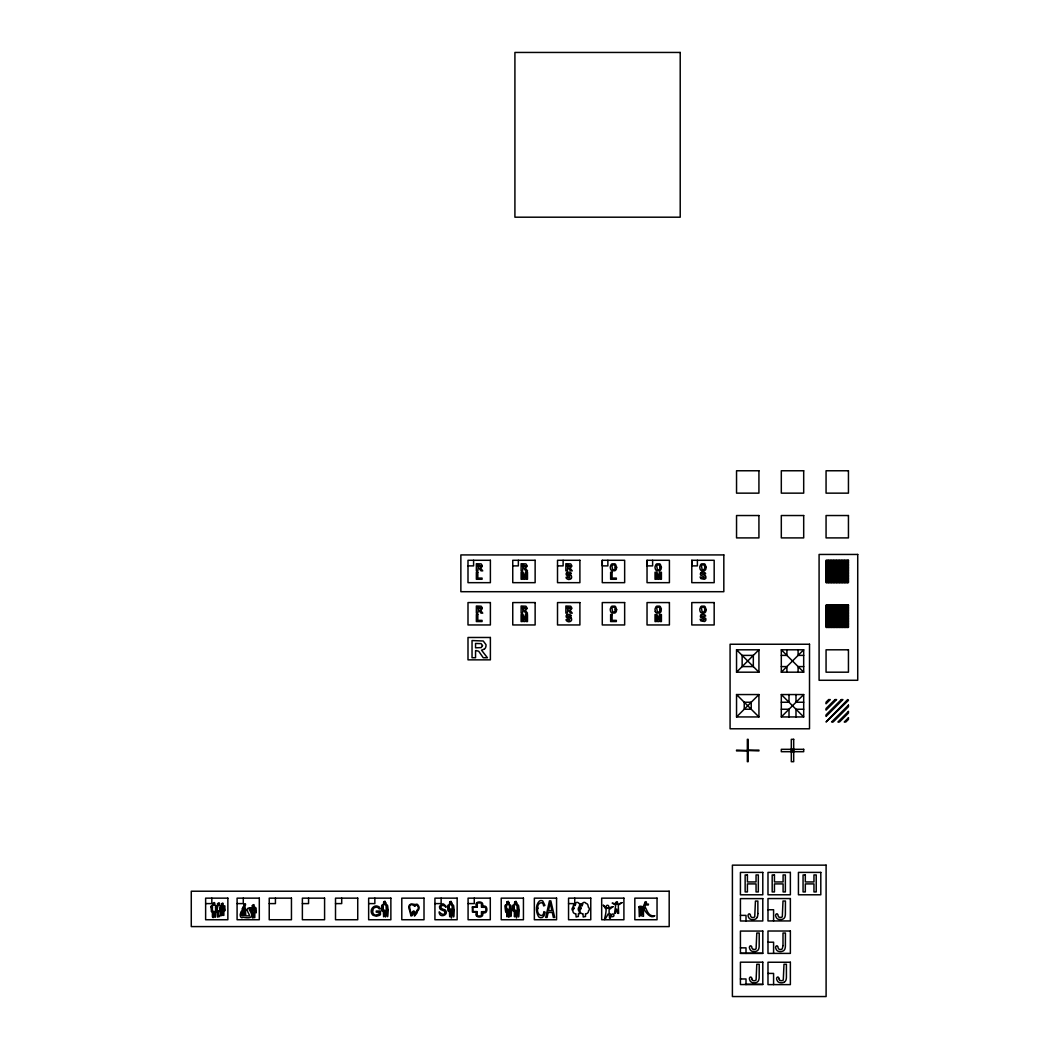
<?xml version="1.0" encoding="UTF-8"?>
<svg xmlns="http://www.w3.org/2000/svg" width="1049" height="1049" viewBox="0 0 1049 1049"><rect width="100%" height="100%" fill="white"/><g stroke="black" fill="none" stroke-linecap="round" stroke-linejoin="round"><path stroke-width="1.5" d="M602.27 560.284L602.27 582.667L624.653 582.667L624.653 560.284L602.27 560.284L602.27 565.883L607.869 565.883L607.869 560.284M647.036 560.284L647.036 582.667L669.406 582.667L669.406 560.284L647.036 560.284L647.036 565.883L652.622 565.883L652.622 560.284M691.789 560.284L691.789 582.667L714.172 582.667L714.172 560.284L691.789 560.284L691.789 565.883L697.388 565.883L697.388 560.284M571.272 578.34L571.364 578.209A1.639 1.639 0 0 0 571.587 577.658L571.561 576.596A1.914 1.914 0 0 0 571.364 576.085L571.01 575.691M705.544 578.34L705.636 578.209A1.639 1.639 0 0 0 705.859 577.658L705.833 576.596A1.914 1.914 0 0 0 705.636 576.085L705.282 575.691M416.938 910.427L414.84 915.305L414.827 911.804L413.739 910.886L412.427 911.804L411.313 915.292L409.543 906.861A2.727 2.727 0 0 1 410.251 905.3C411.51 902.546 416.846 908.696 414.63 905.248L417.056 905.117L418.249 907.083A3.265 3.265 0 0 1 416.938 910.414M826.061 561.307L827.084 560.284M826.061 562.88L828.658 560.284M826.061 564.467L830.244 560.284M826.061 566.054L831.831 560.284M826.061 567.627L833.404 560.284M826.061 569.214L834.991 560.284M826.061 570.8L836.577 560.284M826.061 572.374L838.164 560.284M826.061 573.96L839.738 560.284M826.061 575.547L841.324 560.284M826.061 577.12L842.911 560.284M826.061 578.707L844.484 560.284M826.061 580.294L846.071 560.284M826.061 581.867L847.658 560.284M736.542 672.186L758.925 649.803L736.542 649.803L736.542 672.186L758.925 672.186L758.925 649.803M826.861 582.667L848.444 561.071M828.435 582.667L848.444 562.657M830.021 582.667L848.444 564.244M831.608 582.667L848.444 565.817M833.181 582.667L848.444 567.404M834.768 582.667L848.444 568.991M836.355 582.667L848.444 570.564M837.928 582.667L848.444 572.151M839.515 582.667L848.444 573.737M841.101 582.667L848.444 575.311M842.675 582.667L848.444 576.898M844.261 582.667L848.444 578.484M845.848 582.667L848.444 580.071M847.422 582.667L848.444 581.644M826.061 606.06L827.084 605.037M826.061 607.646L828.658 605.037M826.061 609.22L830.244 605.037M826.061 610.806L831.831 605.037M826.061 612.393L833.404 605.037M826.061 613.967L834.991 605.037M826.061 615.553L836.577 605.037M826.061 617.14L838.164 605.037M826.061 618.713L839.738 605.037M826.061 620.3L841.324 605.037M826.061 621.887L842.911 605.037M826.061 623.46L844.484 605.037M826.061 625.047L846.071 605.037M826.061 626.633L847.658 605.037M736.542 716.939L758.925 694.556L736.542 694.556L736.542 716.939L758.925 716.939L758.925 694.556M781.308 672.186L803.691 649.803L781.308 649.803L781.308 672.186L803.691 672.186L803.691 649.803M826.861 627.42L848.444 605.837M828.435 627.42L848.444 607.41M830.021 627.42L848.444 608.997M831.608 627.42L848.444 610.584M833.181 627.42L848.444 612.157M834.768 627.42L848.444 613.744M836.355 627.42L848.444 615.33M837.928 627.42L848.444 616.917M839.515 627.42L848.444 618.49M841.101 627.42L848.444 620.077M842.675 627.42L848.444 621.664M844.261 627.42L848.444 623.237M845.848 627.42L848.444 624.824M847.422 627.42L848.444 626.41M747.347 750.9L748.134 750.114L758.925 750.114L758.925 750.9L736.542 750.114L736.542 750.9L747.347 750.9L747.347 761.692L748.134 761.692L748.134 750.9M781.308 716.939L803.691 694.556L781.308 694.556L781.308 716.939L803.691 716.939L803.691 694.556M484.31 649.147L481.53 650.17L487.405 657.736L483.235 657.736L478.724 651.272L476.298 650.59L475.551 650.59L475.551 657.736L472.037 657.736L472.037 640.559L483.235 640.991L485.975 644.65A6.556 6.556 0 0 1 485.949 646.289L485.608 647.521A4.026 4.026 0 0 1 484.284 649.174M567.063 572.426L569.332 572.059L570.997 572.964A2.019 2.019 0 0 1 571.351 573.764L567.522 573.829L570.564 575.377M567.063 614.714L569.332 614.347L570.997 615.252A2.019 2.019 0 0 1 571.351 616.051L567.522 616.13L570.564 617.677M701.335 572.426L703.604 572.059L705.269 572.964A2.019 2.019 0 0 1 705.623 573.764L701.807 573.829L704.836 575.377M701.335 614.714L703.604 614.347L705.269 615.252A2.019 2.019 0 0 1 705.623 616.051L701.781 616.261L705.636 618.372A1.914 1.914 0 0 1 705.833 618.884L705.859 619.946A1.639 1.639 0 0 1 705.636 620.497L705.544 620.628A2.098 2.098 0 0 1 704.456 621.493L700.837 620.916L700.155 619.264L703.066 620.457L704.443 619.487L700.784 617.441A1.836 1.836 0 0 1 700.457 616.72A2.059 2.059 0 0 1 700.43 616.038A1.705 1.705 0 0 1 700.719 615.278A2.019 2.019 0 0 1 700.994 614.976A1.836 1.836 0 0 1 701.322 614.753M467.998 565.883L473.597 565.883L473.597 560.284M512.751 565.883L518.35 565.883L518.35 560.284M557.517 565.883L563.116 565.883L563.116 560.284M781.308 655.389L786.907 655.389L786.907 649.803M803.691 655.389L798.092 655.389L798.092 649.803M781.308 666.587L786.907 666.587L786.907 672.186M803.691 666.587L798.092 666.587L798.092 672.186M781.308 702.253L789.005 702.253L789.005 694.556M803.691 702.253L795.994 702.253L795.994 694.556M781.308 709.242L789.005 709.242L789.005 716.939M803.691 709.242L795.994 709.242L795.994 716.939M791.313 750.507L793.687 750.507M205.63 903.595L211.819 903.595L211.819 898.154M237.087 903.595L243.276 903.595L243.276 898.154M269.226 903.595L275.428 903.595L275.428 898.154M302.374 903.595L308.563 903.595L308.563 898.154M335.51 903.595L341.712 903.595L341.712 898.154M368.645 903.595L374.847 903.595L374.847 898.154M434.929 903.595L441.131 903.595L441.131 898.154M468.077 903.595L474.266 903.595L474.266 898.154M568.545 903.595L574.747 903.595L574.747 898.154M767.986 909.745L773.585 909.745L773.585 920.93M740.424 915.384L746.009 915.384L746.009 920.97M767.986 942.199L773.585 942.199L773.585 953.384M740.424 947.85L746.009 947.85L746.009 953.436M740.424 953.253L762.793 953.253M767.986 973.42L773.585 973.42L773.585 984.605M740.424 978.966L746.009 978.966L746.009 984.552M745.21 984.303L762.793 984.303M781.308 649.803L803.691 672.186M736.542 649.803L758.925 672.186M781.308 694.556L803.691 716.939M736.542 694.556L758.925 716.939M655.9 612.301L656.136 612.537A2.688 2.688 0 0 0 656.923 613.036L659.533 613.036A2.636 2.636 0 0 0 660.306 612.537A3.186 3.186 0 0 0 661.067 611.462L661.355 608.787L660.306 606.624A2.688 2.688 0 0 0 659.519 606.125L656.818 606.152A3.331 3.331 0 0 0 655.953 606.82L655.074 608.853A7.422 7.422 0 0 0 655.048 610.046L655.376 611.462M571.01 617.979L571.351 618.372A1.914 1.914 0 0 1 571.561 618.884L571.587 619.946A1.639 1.639 0 0 1 571.364 620.497L571.272 620.628A2.098 2.098 0 0 1 570.184 621.493C568.348 622.949 563.864 619.461 567.247 619.133A2.596 2.596 0 0 0 567.378 619.592C571.089 621.926 570.04 617.717 566.512 617.441A1.836 1.836 0 0 1 566.185 616.72A2.059 2.059 0 0 1 566.158 616.038A1.705 1.705 0 0 1 566.447 615.278A2.019 2.019 0 0 1 566.722 614.976A1.836 1.836 0 0 1 567.05 614.753M779.105 979.005L779.276 979.464A2.439 2.439 0 0 0 779.486 979.832M751.91 979.005L752.081 979.464A2.439 2.439 0 0 0 752.29 979.832M223.883 909.785L223.843 915.384L222.676 915.279L222.414 910.296L221.68 915.751L221.195 912.001L222.139 911.017L222.126 906.716A1.967 1.967 0 0 0 221.654 905.431L224.892 905.969L224.814 910.82L223.935 906.52L223.883 908.972M220.133 910.178L221.339 911.201L221.47 906.716A1.311 1.311 0 0 0 220.159 905.405L217.156 905.405A2.072 2.072 0 0 1 217.694 906.795C216.684 909.313 217.877 926.293 218.52 910.742C217.602 919.999 221.588 917.128 220.133 910.702M220.382 910.637L220.29 906.611L220.133 909.299M792.493 749.314L792.493 751.7M757.863 913.548L757.863 901.078L755.437 901.078L754.742 916.76A1.351 1.351 0 0 1 754.336 917.088A2.098 2.098 0 0 1 753.444 917.482L752.789 917.521A3.134 3.134 0 0 1 752.369 917.508A2.059 2.059 0 0 1 750.927 916.656A2.439 2.439 0 0 1 750.73 916.275L750.559 915.816A7.409 7.409 0 0 1 750.323 914.636C749.235 912.407 747.124 915.03 748.383 916.8A4.327 4.327 0 0 0 749.248 918.308A3.501 3.501 0 0 0 750.52 919.199A4.602 4.602 0 0 0 751.215 919.435A5.455 5.455 0 0 0 751.74 919.54L752.29 919.606A8.117 8.117 0 0 0 753.077 919.619A6.163 6.163 0 0 0 755.66 918.963A3.934 3.934 0 0 0 757.312 917.088M748.134 750.114L748.134 739.322L747.347 739.322L747.347 750.114M567.05 572.466A1.836 1.836 0 0 0 566.735 572.702A2.019 2.019 0 0 0 566.447 572.99A1.705 1.705 0 0 0 566.158 573.751A2.059 2.059 0 0 0 566.185 574.419A1.836 1.836 0 0 0 566.512 575.154C569.948 575.455 571.22 579.52 567.378 577.304A2.596 2.596 0 0 1 567.247 576.845C563.916 577.081 568.178 580.595 570.013 579.258A2.137 2.137 0 0 0 571.285 578.353M570.433 575.245A2.137 2.137 0 0 1 570.918 575.573M701.322 572.466A1.836 1.836 0 0 0 701.007 572.702A2.019 2.019 0 0 0 700.719 572.99A1.705 1.705 0 0 0 700.43 573.751A2.059 2.059 0 0 0 700.457 574.419A1.836 1.836 0 0 0 700.784 575.154L704.443 577.199L703.066 578.169L700.155 576.976L700.837 578.628L704.299 579.258A2.137 2.137 0 0 0 705.557 578.353M704.705 575.245A2.137 2.137 0 0 1 705.203 575.573M570.433 617.612A2.098 2.098 0 0 1 570.918 617.927M655.717 612.301A3.186 3.186 0 0 1 655.205 611.475M779.945 917.469A2.059 2.059 0 0 1 778.489 916.616A2.439 2.439 0 0 1 778.292 916.236L778.122 915.777A7.409 7.409 0 0 1 777.899 914.584C776.798 912.368 774.7 914.99 775.958 916.747A4.327 4.327 0 0 0 776.811 918.255A3.501 3.501 0 0 0 778.096 919.16A4.602 4.602 0 0 0 778.791 919.396A5.455 5.455 0 0 0 779.302 919.501L779.866 919.567A8.117 8.117 0 0 0 780.653 919.58A6.163 6.163 0 0 0 783.223 918.924A3.934 3.934 0 0 0 784.875 917.036A10.32 10.32 0 0 0 785.386 913.509L785.439 901.025L783 901.025L782.318 916.708A1.351 1.351 0 0 1 781.898 917.049A2.098 2.098 0 0 1 781.02 917.429L780.351 917.482A3.134 3.134 0 0 1 779.945 917.455M779.014 978.665A8.602 8.602 0 0 1 778.869 977.825C777.781 975.596 775.67 978.219 776.942 979.989A4.327 4.327 0 0 0 777.794 981.497A3.501 3.501 0 0 0 779.066 982.389A4.301 4.301 0 0 0 779.525 982.559A5.442 5.442 0 0 0 780.286 982.729L780.836 982.795A6.386 6.386 0 0 0 784.219 982.179M779.433 979.884A2.242 2.242 0 0 0 781.335 980.71L781.99 980.671A2.098 2.098 0 0 0 782.882 980.277A1.351 1.351 0 0 0 783.288 979.95L783.983 964.267L786.409 964.267L786.409 976.737A10.32 10.32 0 0 1 785.885 980.291A3.947 3.947 0 0 1 784.206 982.166M757.824 913.548A10.32 10.32 0 0 1 757.339 917.101M753.72 949.476A2.059 2.059 0 0 1 752.277 948.624A2.439 2.439 0 0 1 752.081 948.244L751.91 947.785A7.409 7.409 0 0 1 751.674 946.604C750.586 944.375 748.488 946.998 749.747 948.755A4.327 4.327 0 0 0 750.599 950.263A3.501 3.501 0 0 0 751.871 951.168A4.602 4.602 0 0 0 752.566 951.404A5.455 5.455 0 0 0 753.09 951.509L753.641 951.574A8.117 8.117 0 0 0 754.428 951.587A6.163 6.163 0 0 0 757.011 950.932A3.934 3.934 0 0 0 758.663 949.043A10.32 10.32 0 0 0 759.174 945.516L759.214 933.033L756.788 933.033L756.093 948.716A1.351 1.351 0 0 1 755.686 949.057A2.098 2.098 0 0 1 754.795 949.437L754.139 949.489A3.134 3.134 0 0 1 753.72 949.463M751.818 978.665A8.602 8.602 0 0 1 751.674 977.825C750.586 975.596 748.475 978.219 749.747 979.989A4.327 4.327 0 0 0 750.599 981.497A3.501 3.501 0 0 0 751.871 982.389A4.301 4.301 0 0 0 752.33 982.559A5.442 5.442 0 0 0 753.09 982.729L753.641 982.795A6.386 6.386 0 0 0 757.024 982.179A3.947 3.947 0 0 0 758.663 980.277A10.32 10.32 0 0 0 759.174 976.737L759.214 964.267L756.788 964.267L756.093 979.95A1.351 1.351 0 0 1 755.686 980.277A2.098 2.098 0 0 1 754.795 980.671L754.139 980.723A2.242 2.242 0 0 1 752.238 979.884M638.998 906.9L639.326 916.603L640.087 915.41L643.457 916.315L643.496 908.342C645.437 911.948 650.8 919.527 654.825 915.725C648.125 917.062 647.141 909.942 644.951 906.703L645.541 904.92L648.269 904.999L648.479 904.12L644.44 903.753L643.181 906.926L641.818 906.467A7.986 7.986 0 0 0 639.798 906.257L638.998 906.9M246.253 910.217C245.178 912.119 241.952 908.88 242.896 907.123C240.549 914.754 244.863 900.422 245.191 908.827L244.653 908.565C242.935 905.143 244.535 909.824 246.253 910.217M210.98 906.795L211.531 911.804L212.409 906.808L212.409 916.892L213.131 917.613L213.852 911.135L214.18 917.036L215.543 917.167L215.583 906.808L216.461 911.804L217.038 906.795A1.416 1.416 0 0 0 215.622 905.379L212.396 905.379A1.416 1.416 0 0 0 210.98 906.795M522.402 573.724L522.363 579.271L521.117 579.271L521.117 572.243L523.084 572.243L524.316 577.042L525.523 572.243L527.49 572.243L527.49 579.271L526.244 579.271L526.244 573.724L524.88 579.271L523.726 579.271L522.402 573.724M522.402 616.012L522.363 621.559L521.117 621.559L521.117 614.53L523.084 614.53L524.316 619.33L525.523 614.53L527.49 614.53L527.49 621.559L526.244 621.559L526.244 616.012L524.88 621.559L523.726 621.559L522.402 616.012M656.32 573.724L656.281 579.271L655.035 579.271L655.035 572.243L657.002 572.243L658.248 577.042L659.441 572.243L661.408 572.243L661.408 579.271L660.162 579.271L660.162 573.724L658.798 579.271L657.644 579.271L656.32 573.724M656.32 616.012L656.281 621.559L655.035 621.559L655.035 614.53L657.002 614.53L658.248 619.33L659.441 614.53L661.408 614.53L661.408 621.559L660.162 621.559L660.162 616.012L658.798 621.559L657.644 621.559L656.32 616.012M783 945.621L782.318 948.716A1.351 1.351 0 0 1 781.898 949.057A2.098 2.098 0 0 1 781.02 949.437L780.351 949.489A3.134 3.134 0 0 1 779.945 949.463A2.059 2.059 0 0 1 778.489 948.624A2.439 2.439 0 0 1 778.292 948.244L778.122 947.785A7.409 7.409 0 0 1 777.899 946.604C776.798 944.375 774.7 946.998 775.958 948.755A4.327 4.327 0 0 0 776.811 950.263A3.501 3.501 0 0 0 778.096 951.168A4.602 4.602 0 0 0 778.791 951.404A5.455 5.455 0 0 0 779.302 951.509L779.866 951.574A8.117 8.117 0 0 0 780.653 951.587A6.163 6.163 0 0 0 783.223 950.932A3.934 3.934 0 0 0 784.875 949.043A10.32 10.32 0 0 0 785.386 945.516L785.439 933.033L783 933.033L783 945.621M612.97 906.703L609.102 909.601L609.102 913.063C613.062 914.662 609.023 922.779 609.403 915.58L608.092 913.994C601.247 926.608 606.506 914.741 606.06 909.404L603.267 905.09L606.794 908.473L612.97 906.703M537.862 908.198C535.554 913.522 543.33 919.776 543.88 911.633L545.178 912.237L543.959 915.961L542.215 917.56L540.392 917.691A3.383 3.383 0 0 1 538.557 916.656C535.816 912.184 535.383 905.025 539.33 901.117A3.042 3.042 0 0 1 541.1 900.566L541.822 900.645A2.727 2.727 0 0 1 542.779 901.065L544.942 905.392L543.644 905.903C543.212 899.74 536.511 903.661 537.862 908.198M615.278 567.273L615.002 568.781A1.692 1.692 0 0 1 613.849 569.699A1.849 1.849 0 0 1 613.272 569.738L613.088 569.699A1.495 1.495 0 0 1 612.59 569.502L611.921 565.791A1.692 1.692 0 0 1 614.976 565.791L615.278 567.273M615.278 609.561L615.002 611.069A1.692 1.692 0 0 1 613.849 611.987A1.849 1.849 0 0 1 613.272 612.026L613.088 612A1.508 1.508 0 0 1 612.59 611.79L611.921 608.079A1.692 1.692 0 0 1 612.275 607.607A1.665 1.665 0 0 1 614.596 607.607A1.692 1.692 0 0 1 614.976 608.079L615.278 609.561M660.044 567.273L659.755 568.781A1.692 1.692 0 0 1 658.602 569.699A1.849 1.849 0 0 1 658.025 569.738L657.841 569.699A1.495 1.495 0 0 1 657.343 569.502L656.687 565.791A1.692 1.692 0 0 1 659.742 565.791L660.044 567.273M660.044 609.561L659.755 611.069A1.692 1.692 0 0 1 658.602 611.987A1.849 1.849 0 0 1 658.025 612.026L657.841 612A1.508 1.508 0 0 1 657.343 611.79L656.687 608.079A1.692 1.692 0 0 1 657.028 607.607A1.665 1.665 0 0 1 659.349 607.607A1.692 1.692 0 0 1 659.742 608.079L660.044 609.561M704.797 567.273L704.522 568.781A1.692 1.692 0 0 1 703.368 569.699A1.849 1.849 0 0 1 702.778 569.738L702.594 569.699A1.495 1.495 0 0 1 702.109 569.502L701.44 565.791A1.692 1.692 0 0 1 701.781 565.319A1.665 1.665 0 0 1 702.778 564.847L703.171 564.847A1.692 1.692 0 0 1 704.495 565.791L704.797 567.273M704.797 609.561L704.522 611.069A1.692 1.692 0 0 1 703.368 611.987A1.849 1.849 0 0 1 702.778 612.026L702.594 612A1.508 1.508 0 0 1 702.109 611.79L701.44 608.079A1.692 1.692 0 0 1 701.781 607.607A1.665 1.665 0 0 1 702.778 607.135L703.171 607.135A1.665 1.665 0 0 1 704.167 607.607A1.692 1.692 0 0 1 704.495 608.079L704.797 609.561M250.134 907.752L249.151 909.457C255.156 918.295 249.531 918.544 243.04 917.219C240.982 919.252 239.093 915.082 240.903 912.669A2.295 2.295 0 0 1 243.211 910.375L244.915 911.083L243.211 911.083A1.6 1.6 0 0 0 241.611 912.669L242.149 915.882L242.489 911.883L243.748 911.607C243.342 914.912 244.312 918.609 244.64 912.682L244.089 911.607L245.545 911.607L245.781 915.882L249.583 915.882C248.823 912.407 243.958 908.146 250.134 907.752M616.642 567.312L616.301 569.161A3.186 3.186 0 0 1 615.553 570.236A2.636 2.636 0 0 1 614.78 570.748L612.17 570.748A2.688 2.688 0 0 1 611.37 570.236L611.147 570.013A3.239 3.239 0 0 1 610.623 569.174L610.295 567.758A7.422 7.422 0 0 1 610.321 566.565L611.187 564.532A3.331 3.331 0 0 1 612.052 563.864L614.766 563.837A2.688 2.688 0 0 1 615.553 564.336L616.642 567.312M616.642 609.6L616.301 611.462A3.186 3.186 0 0 1 615.553 612.537A2.636 2.636 0 0 1 614.78 613.036L612.17 613.036A2.688 2.688 0 0 1 611.37 612.537L611.147 612.301A3.239 3.239 0 0 1 610.623 611.462L610.295 610.046A7.422 7.422 0 0 1 610.321 608.853L611.187 606.82A3.331 3.331 0 0 1 612.052 606.152L614.766 606.125A2.688 2.688 0 0 1 615.553 606.624L616.642 609.6M661.408 567.312L661.067 569.161A3.186 3.186 0 0 1 660.306 570.236A2.636 2.636 0 0 1 659.533 570.748L656.923 570.748A2.688 2.688 0 0 1 656.136 570.236L655.9 570.013A3.239 3.239 0 0 1 655.376 569.174L655.048 567.758A7.422 7.422 0 0 1 655.074 566.565L655.953 564.532A3.331 3.331 0 0 1 656.818 563.864L659.519 563.837A2.688 2.688 0 0 1 660.306 564.336L661.408 567.312M706.161 567.312L705.82 569.161A3.186 3.186 0 0 1 705.072 570.236A2.636 2.636 0 0 1 704.299 570.748L701.689 570.748A2.688 2.688 0 0 1 700.889 570.236L700.666 570.013A3.239 3.239 0 0 1 700.142 569.174L699.814 567.758A7.422 7.422 0 0 1 699.827 566.565L700.706 564.532A3.331 3.331 0 0 1 701.571 563.864L704.272 563.837A2.688 2.688 0 0 1 705.072 564.336L706.161 567.312M706.161 609.6L705.82 611.462A3.186 3.186 0 0 1 705.072 612.537A2.636 2.636 0 0 1 704.299 613.036L701.689 613.036A2.688 2.688 0 0 1 700.889 612.537L700.666 612.301A3.239 3.239 0 0 1 700.142 611.462L699.814 610.046A7.422 7.422 0 0 1 699.827 608.853L700.706 606.82A3.331 3.331 0 0 1 701.571 606.152L704.272 606.125A2.688 2.688 0 0 1 705.072 606.624L706.161 609.6M388.182 910.388C387.094 932.286 386.307 887.847 386.242 913.207C384.34 926.831 385.652 897.695 383.646 916.8C382.006 889.08 382.99 923.54 381.639 906.074A1.416 1.416 0 0 1 383.055 904.658L386.268 904.658A1.416 1.416 0 0 1 387.671 906.034L388.182 910.388M454.191 910.414C453.378 932.613 452.198 889.132 452.276 911.411C450.27 933.033 451.988 892.765 449.706 916.774C448.211 889.539 449.024 923.146 447.713 906.152A1.403 1.403 0 0 1 449.116 904.749L452.289 904.749A1.403 1.403 0 0 1 453.692 906.113L454.191 910.414M511.466 910.453C510.627 930.437 509.499 893.63 509.526 909.85C508.345 932.928 508.49 893.079 507.073 916.892C505.369 886.182 507.192 927.067 504.923 906.139A1.416 1.416 0 0 1 506.339 904.736L509.552 904.736A1.416 1.416 0 0 1 510.955 906.1L511.466 910.453M519.176 910.453C518.219 932.495 517.236 889.382 517.236 911.463C515.623 931.748 516.698 896.134 514.495 916.839C513.328 889.814 513.944 922.779 512.633 906.139A1.416 1.416 0 0 1 514.036 904.736L517.249 904.736A1.416 1.416 0 0 1 518.665 906.1L519.176 910.453M621.965 902.625L618.281 905.221L618.635 913.391L617.664 913.299L616.733 908.932L615.435 913.194L614.504 913.469L615.711 905.13L612.183 903.097L617.979 904.277L621.965 902.625M372.592 910.611L373.051 913.377L374.362 914.689A3.868 3.868 0 0 0 375.726 915.082L379.135 914.085L379.135 912.184L376.263 912.184L376.263 911.043L380.446 911.043L380.446 914.689L379.463 915.371L376.329 916.236L373.116 915.292A3.842 3.842 0 0 1 372.198 914.374C368.986 910.217 373.824 903.845 378.597 906.585A3.186 3.186 0 0 1 379.541 907.346L380.262 908.959L378.846 908.631A2.452 2.452 0 0 0 378.348 907.909A2.321 2.321 0 0 0 377.876 907.555L376.919 907.241A3.724 3.724 0 0 0 375.778 907.188L373.588 908.185L372.592 910.611M408.782 906.769L408.9 908.395A5.73 5.73 0 0 0 409.398 909.693L411.024 916.013L412.165 915.607L413.503 911.673L414.512 916.079L416.938 913.036A19.551 19.551 0 0 0 417.515 910.965A4.052 4.052 0 0 0 419.102 907.555A4.039 4.039 0 0 0 418.813 906.297L417.686 904.618A2.177 2.177 0 0 0 416.807 904.172C414.303 905.366 411.405 902.481 409.438 905.09A3.435 3.435 0 0 0 408.835 906.402L408.782 906.769M445.038 912.578C444.186 916.813 440.042 912.748 439.203 911.869C438.836 918.99 450.06 914.846 445.091 909.837C437.079 908.382 442.311 902.428 446.009 907.333A3.881 3.881 0 0 0 445.759 905.943L443.583 904.015A3.96 3.96 0 0 0 442.232 903.936L439.623 906.257A3.934 3.934 0 0 0 439.557 907.49L439.859 908.526A2.426 2.426 0 0 0 440.528 909.417L444.527 911.214A1.626 1.626 0 0 1 444.92 911.804L445.038 912.578M581.198 908.146L580.517 909.509L579.769 909.208A1.6 1.6 0 0 1 580.543 907.844L581.198 908.146M574.091 908.146L573.41 909.509L572.662 909.208A1.6 1.6 0 0 1 573.436 907.844L574.091 908.146M842.649 569.109L840.787 572.688L835.306 573.279L835.306 578.261L832.604 578.261L832.604 565.109L840.826 565.621A3.567 3.567 0 0 1 841.927 566.578A3.213 3.213 0 0 1 842.242 567.116L842.649 569.109M212.777 903.609C214.94 908.067 215.989 899.767 212.777 903.609M217.523 903.766C219.411 907.909 220.696 900.147 217.523 903.766M221.496 903.95C223.332 907.687 224.211 900.711 221.496 903.95M243.709 904.579C245.571 908.526 246.685 901.143 243.709 904.579M252.324 905.536C254.16 909.509 255.34 902.101 252.324 905.536M383.777 901.838C384.891 905.012 386.491 899.321 383.777 901.838M385.901 903.032C385.481 906.31 380.472 901.497 385.901 903.019M449.837 901.956C450.795 905.077 452.709 899.491 449.837 901.956M451.935 903.137C451.555 906.388 446.481 901.602 451.935 903.123M507.06 901.917C508.044 905.09 509.893 899.478 507.06 901.917M509.185 903.097C508.817 906.349 503.664 901.615 509.185 903.097M514.757 901.917C515.741 905.09 517.603 899.478 514.757 901.917M516.882 903.097C516.514 906.362 511.374 901.602 516.882 903.097M615.697 902.586C617.559 906.585 618.7 899.111 615.697 902.586M480.691 565.804L477.82 566.735L477.82 564.926L480.691 565.804M480.691 608.105L477.82 609.023L477.82 607.214L480.691 608.105M482.488 645.581L481.216 647.6L475.551 647.823L475.551 643.443L481.163 643.653L482.488 645.581M525.444 565.804L522.572 566.735L522.572 564.926L525.444 565.804M525.444 608.105L522.572 609.023L522.572 607.214L525.444 608.105M570.21 565.804L567.339 566.735L567.339 564.926L570.21 565.804M570.21 608.105L567.339 609.023L567.339 607.214L570.21 608.105M254.619 908.644L254.055 910.663L252.009 911.043L252.521 918.019L253.281 917.521L253.294 912.25L253.583 917.521L254.802 917.639L254.841 908.382L256.126 912.853L256.113 908.093L254.868 907.123L251.747 907.149L250.763 908.093L251.052 910.611L253.661 910.335L251.668 909.549L251.865 908.29L252.009 909.155L253.019 908.119L254.619 908.644M839.961 569.187L839.947 569.489A1.547 1.547 0 0 1 839.633 570.25A1.678 1.678 0 0 1 839.095 570.774L835.306 571.076L835.306 567.312L838.78 567.483L839.961 569.187M644.689 902.507C646.21 906.192 647.705 899.465 644.702 902.402M384.196 901.838L385.127 902.035L384.222 901.747M450.244 901.956L451.162 902.153L450.244 901.956M507.48 901.917L508.411 902.101L507.48 901.917M515.177 901.917L516.108 902.101L515.177 901.917M550.161 902.586L548.496 910.624L551.879 910.624L550.161 902.586M482.12 566.106L482.042 566.447A1.652 1.652 0 0 1 481.452 567.286L480.298 567.706L482.724 570.853L481.006 570.853L478.829 567.981A2.793 2.793 0 0 0 478.134 567.889L477.82 570.853L476.364 570.853L476.364 563.733L481.006 563.903A1.455 1.455 0 0 1 481.36 564.113L482.134 565.424A2.714 2.714 0 0 1 482.12 566.106M482.12 608.394L482.042 608.735A1.652 1.652 0 0 1 481.452 609.574L480.298 610.007L482.724 613.141L481.006 613.141L478.829 610.269A2.793 2.793 0 0 0 478.134 610.177L477.82 613.141L476.364 613.141L476.364 606.02L481.006 606.204A1.455 1.455 0 0 1 481.36 606.401L482.134 607.712A2.714 2.714 0 0 1 482.12 608.394M526.886 566.106L526.808 566.447A1.652 1.652 0 0 1 526.205 567.286L525.051 567.706L527.49 570.853L525.759 570.853L523.595 567.981A2.793 2.793 0 0 0 522.887 567.889L522.572 570.853L521.117 570.853L521.117 563.733L525.759 563.903A1.455 1.455 0 0 1 526.126 564.113L526.886 565.424A2.714 2.714 0 0 1 526.886 566.106M526.886 608.394L526.808 608.735A1.652 1.652 0 0 1 526.205 609.574L525.051 610.007L527.49 613.141L525.759 613.141L523.595 610.269A2.793 2.793 0 0 0 522.887 610.177L522.572 613.141L521.117 613.141L521.117 606.02L525.759 606.204A1.455 1.455 0 0 1 526.126 606.401L526.886 607.712A2.714 2.714 0 0 1 526.886 608.394M571.639 566.106L571.561 566.447A1.652 1.652 0 0 1 570.958 567.286L569.804 567.706L572.243 570.853L570.512 570.853L568.348 567.981A2.793 2.793 0 0 0 567.64 567.889L567.339 570.853L565.87 570.853L565.87 563.733L570.512 563.903A1.455 1.455 0 0 1 570.879 564.113L571.653 565.424A2.714 2.714 0 0 1 571.639 566.106M571.639 608.394L571.561 608.735A1.652 1.652 0 0 1 570.958 609.574L569.804 610.007L572.243 613.141L570.512 613.141L568.348 610.269A2.793 2.793 0 0 0 567.64 610.177L567.339 613.141L565.87 613.141L565.87 606.02L570.512 606.204A1.455 1.455 0 0 1 570.879 606.401L571.653 607.712A2.714 2.714 0 0 1 571.639 608.394M578.379 916.42L576.124 916.996L575.875 913.731A2.662 2.662 0 0 1 573.646 912.892A2.452 2.452 0 0 1 572.951 910.886A2.177 2.177 0 0 1 573.069 907.28A1.573 1.573 0 0 1 573.423 905.877A2.137 2.137 0 0 1 575.39 903.477A1.941 1.941 0 0 1 578.917 903.464A2.124 2.124 0 0 1 580.084 903.91A3.055 3.055 0 0 0 579.572 905.602A2.504 2.504 0 0 0 579.192 906.861A3.108 3.108 0 0 0 579.114 911.293A3.37 3.37 0 0 0 579.966 913.43A2.649 2.649 0 0 1 578.379 913.731L578.379 916.42M548.089 912.433L547.08 917.455L545.716 917.455L549.453 900.868L550.817 900.868L554.724 917.455L553.361 917.455L552.285 912.433L548.089 912.433M472.352 907.005L472.417 912.027L476.731 912.106C472.47 918.662 486.264 918.662 482.002 912.106C488.572 916.341 488.532 902.651 482.002 906.834C486.159 900.317 472.588 900.317 476.731 906.834L472.352 907.005M477.295 907.123L472.889 907.398L472.889 911.555L477.125 911.568L477.295 915.947L481.439 915.947L481.465 911.725L485.844 911.555L485.844 907.398L481.465 907.228L481.439 902.992L477.295 902.992L477.295 907.123M575.036 905.457L574.105 905.733A1.6 1.6 0 0 1 575.691 904.146L575.036 905.457M582.077 905.733L581.198 905.733A1.6 1.6 0 0 1 582.798 904.146L582.077 905.733M585.486 916.433L583.218 917.01L582.982 913.731A2.662 2.662 0 0 1 580.74 912.892A2.452 2.452 0 0 1 580.058 910.886A2.177 2.177 0 0 1 580.163 907.28A1.573 1.573 0 0 1 580.477 905.93A2.137 2.137 0 0 1 582.497 903.464A1.941 1.941 0 0 1 586.024 903.464A2.137 2.137 0 0 1 587.978 905.877A1.573 1.573 0 0 1 588.345 907.28A2.177 2.177 0 0 1 588.463 910.886A2.452 2.452 0 0 1 587.768 912.892A2.662 2.662 0 0 1 585.486 913.731L585.486 916.433M828.658 699.591L826.061 702.201L826.061 703.774L830.244 699.591L828.658 699.591M834.991 699.591L826.061 708.521L826.061 710.107L836.577 699.591L834.991 699.591M841.324 699.591L826.061 714.854L826.061 716.441L842.911 699.591L841.324 699.591M847.658 699.591L826.061 721.974L848.444 700.391L847.658 699.591M848.444 705.138L831.608 721.974L833.181 721.974L848.444 706.711L848.444 705.138M848.444 711.458L837.928 721.974L839.515 721.974L848.444 713.045L848.444 711.458M848.444 717.791L844.261 721.974L845.848 721.974L848.444 719.378L848.444 717.791M680.211 52.45L514.915 52.45L514.915 217.195L680.211 217.195L680.211 52.45M758.925 470.765L736.542 470.765L736.542 493.148L758.925 493.148L758.925 470.765M803.691 470.765L781.308 470.765L781.308 493.148L803.691 493.148L803.691 470.765M848.444 470.765L826.061 470.765L826.061 493.148L848.444 493.148L848.444 470.765M758.925 515.531L736.542 515.531L736.542 537.901L758.925 537.901L758.925 515.531M803.691 515.531L781.308 515.531L781.308 537.901L803.691 537.901L803.691 515.531M848.444 515.531L826.061 515.531L826.061 537.901L848.444 537.901L848.444 515.531M857.728 554.449L819.085 554.449L819.085 680.276L857.728 680.276L857.728 554.449M723.823 554.921L460.865 554.921L460.865 591.702L723.823 591.702L723.823 554.921M490.381 560.284L467.998 560.284L467.998 582.667L490.381 582.667L490.381 560.284M535.134 560.284L512.751 560.284L512.751 582.667L535.134 582.667L535.134 560.284M579.9 560.284L557.517 560.284L557.517 582.667L579.9 582.667L579.9 560.284M848.444 560.284L826.061 560.284L826.061 582.667L848.444 582.667L848.444 560.284M477.82 572.243L476.364 572.243L476.364 579.271L482.068 579.271L482.068 578.078L477.82 578.078L477.82 572.243M612.091 572.243L610.636 572.243L610.636 579.271L616.34 579.271L616.34 578.078L612.091 578.078L612.091 572.243M490.381 602.572L467.998 602.572L467.998 624.955L490.381 624.955L490.381 602.572M535.134 602.572L512.751 602.572L512.751 624.955L535.134 624.955L535.134 602.572M579.9 602.572L557.517 602.572L557.517 624.955L579.9 624.955L579.9 602.572M624.653 602.572L602.27 602.572L602.27 624.955L624.653 624.955L624.653 602.572M669.406 602.572L647.036 602.572L647.036 624.955L669.406 624.955L669.406 602.572M714.172 602.572L691.789 602.572L691.789 624.955L714.172 624.955L714.172 602.572M848.444 605.037L826.061 605.037L826.061 627.42L848.444 627.42L848.444 605.037M477.82 614.53L476.364 614.53L476.364 621.559L482.068 621.559L482.068 620.365L477.82 620.365L477.82 614.53M612.091 614.53L610.636 614.53L610.636 621.559L616.34 621.559L616.34 620.365L612.091 620.365L612.091 614.53M490.381 637.477L467.998 637.477L467.998 659.847L490.381 659.847L490.381 637.477M809.513 644.243L730.078 644.243L730.078 728.78L809.513 728.78L809.513 644.243M848.444 649.803L826.061 649.803L826.061 672.186L848.444 672.186L848.444 649.803M753.326 655.389L742.141 655.389L742.141 666.587L753.326 666.587L753.326 655.389M751.228 702.253L744.239 702.253L744.239 709.242L751.228 709.242L751.228 702.253M793.687 739.322L791.313 739.322L791.313 761.692L793.687 761.692L793.687 739.322M803.691 749.314L781.308 749.314L781.308 751.7L803.691 751.7L803.691 749.314M826.101 865.15L732.399 865.15L732.399 996.55L826.101 996.55L826.101 865.15M762.793 872.401L740.424 872.401L740.424 894.784L762.793 894.784L762.793 872.401M790.369 872.401L767.986 872.401L767.986 894.784L790.369 894.784L790.369 872.401M820.803 872.401L798.433 872.401L798.433 894.784L820.803 894.784L820.803 872.401M747.413 874.945L745.144 874.945L745.144 891.925L747.413 891.925L747.413 883.901L756.054 883.901L756.054 891.925L758.322 891.925L758.322 874.945L756.054 874.945L756.054 881.947L747.413 881.947L747.413 874.945M774.45 874.945L772.182 874.945L772.182 891.925L774.45 891.925L774.45 883.901L783.092 883.901L783.092 891.925L785.36 891.925L785.36 874.945L783.092 874.945L783.092 881.947L774.45 881.947L774.45 874.945M805.317 874.945L803.062 874.945L803.062 891.925L805.317 891.925L805.317 883.901L813.958 883.901L813.958 891.925L816.227 891.925L816.227 874.945L813.958 874.945L813.958 881.947L805.317 881.947L805.317 874.945M669.183 891.217L191.272 891.217L191.272 926.595L669.183 926.595L669.183 891.217M227.856 898.154L205.63 898.154L205.63 919.737L227.856 919.737L227.856 898.154M259.3 898.154L237.087 898.154L237.087 919.737L259.3 919.737L259.3 898.154M291.452 898.154L269.226 898.154L269.226 919.737L291.452 919.737L291.452 898.154M324.587 898.154L302.374 898.154L302.374 919.737L324.587 919.737L324.587 898.154M357.735 898.154L335.51 898.154L335.51 919.737L357.735 919.737L357.735 898.154M390.871 898.154L368.645 898.154L368.645 919.737L390.871 919.737L390.871 898.154M424.006 898.154L401.793 898.154L401.793 919.737L424.006 919.737L424.006 898.154M457.154 898.154L434.929 898.154L434.929 919.737L457.154 919.737L457.154 898.154M490.289 898.154L468.077 898.154L468.077 919.737L490.289 919.737L490.289 898.154M523.438 898.154L501.212 898.154L501.212 919.737L523.438 919.737L523.438 898.154M556.573 898.154L534.347 898.154L534.347 919.737L556.573 919.737L556.573 898.154M590.771 898.154L568.545 898.154L568.545 919.737L590.771 919.737L590.771 898.154M623.906 898.154L601.68 898.154L601.68 919.737L623.906 919.737L623.906 898.154M657.041 898.154L634.829 898.154L634.829 919.737L657.041 919.737L657.041 898.154M762.793 898.613L740.424 898.613L740.424 920.983L762.793 920.983L762.793 898.613M790.369 898.56L767.986 898.56L767.986 920.943L790.369 920.943L790.369 898.56M642.394 908.814L640.087 908.814L640.087 907.346L642.394 907.778L642.394 908.814M642.394 909.916L640.087 909.916L640.087 911.555L642.394 911.555L642.394 909.916M642.394 912.656L640.087 912.656L640.087 914.308L642.394 914.308L642.394 912.656M762.793 931.066L740.424 931.066L740.424 953.436L762.793 953.436L762.793 931.066M790.369 931.014L767.986 931.014L767.986 953.397L790.369 953.397L790.369 931.014M762.793 962.182L740.424 962.182L740.424 984.552L762.793 984.552L762.793 962.182M790.369 962.248L767.986 962.248L767.986 984.618L790.369 984.618L790.369 962.248M645.227 907.962L644.479 907.713L645.227 907.962M606.794 907.752A1.324 1.324 0 0 0 608.787 906.598A1.324 1.324 0 0 0 606.794 905.444A1.324 1.324 0 0 0 606.794 907.752M611.973 916.472A1.324 1.324 0 0 0 613.967 915.331A1.324 1.324 0 0 0 611.973 914.177A1.324 1.324 0 0 0 611.973 916.472"/></g></svg>
